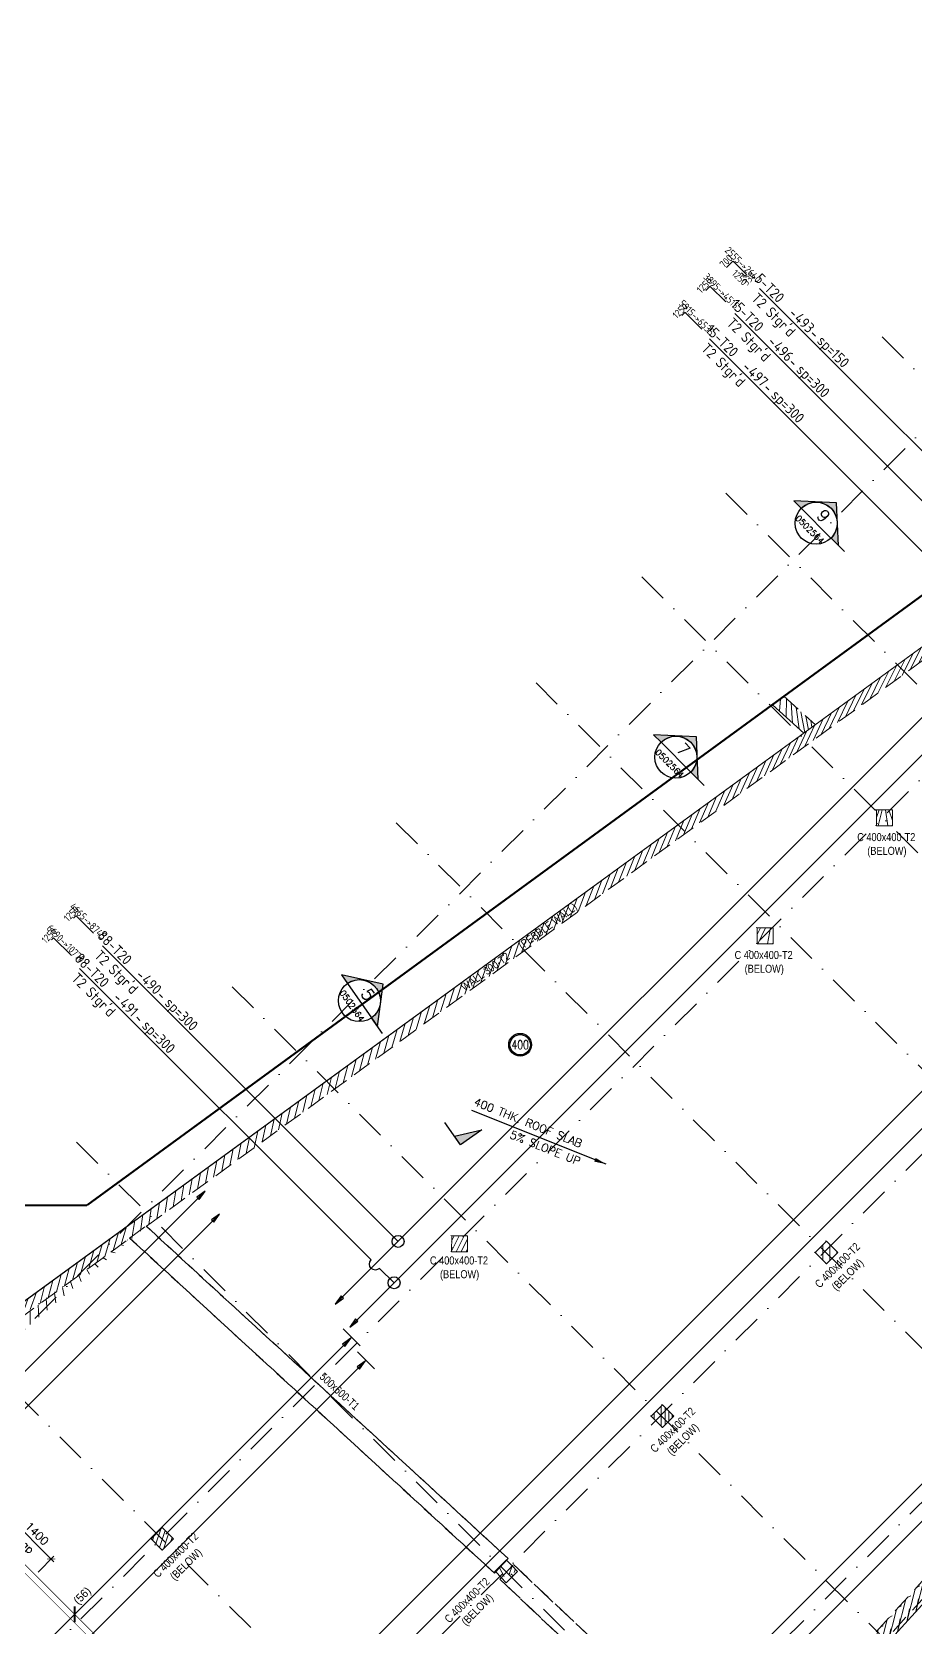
# Model space of a CAD drawing. Extents: x 660761725 to 1323371458, y 2734871439 to 5470067957.
# Drawn here: x 661761505 to 661783579, y 2735053283 to 2735093159 of the extents above; entities that cross this region are included whole.
import ezdxf
from ezdxf.enums import TextEntityAlignment as Align

# ---------------------------------------------------------------- set-up
doc = ezdxf.new("R2010")
doc.units = 0
for name, pattern in [('AXES', [1.95, 1.2, -0.25, 0.25, -0.25]), ('CENTER2', [28.575000000000003, 19.05, -3.175, 3.175, -3.175]), ('Hidden', [714.375, 476.25, -238.125]), ('sbp_axis_short', [10, 5, -2.5, 0, -2.5])]:
    doc.linetypes.add(name, pattern=pattern)
doc.layers.add('A-DETL', color=5, linetype='Continuous', lineweight=9, true_color=0x0000ff)
for name, color, linetype, lineweight in [('A-FLOR-PATT', 7, 'Continuous', 15), ('A-ROOF', 7, 'Continuous', 15), ('A-WALL', 7, 'Continuous', 15), ('A-WALL-IDEN', 7, 'Continuous', 9), ('S-ARROW', 8, 'Continuous', 13), ('S-BEAM', 7, 'Continuous', 15), ('S-BEAM-IDEN', 2, 'Continuous', 9), ('S-COLS-IDEN', 7, 'Continuous', 9), ('S-GRID', 7, 'Continuous', 9), ('S-MATCH LNE', 5, 'CENTER2', 40)]:
    doc.layers.add(name, color=color, linetype=linetype, lineweight=lineweight)
for name, color, linetype in [('S-AXIS', 20, 'AXES'), ('S-IDEN', 221, 'Continuous'), ('S-LEVEL', 3, 'Continuous'), ('S-RBAR-T16', 201, 'Continuous'), ('S-RBAR-T20', 10, 'Continuous'), ('S-RDIMO', 8, 'Continuous'), ('S-RSYMB', 7, 'Continuous'), ('S-SCEL-INDT', 222, 'Continuous'), ('S-SIMPLETEXT', 7, 'Continuous'), ('S-TXT', 3, 'Continuous')]:
    doc.layers.add(name, color=color, linetype=linetype)
doc.styles.add('08437-0000-2-020-000R-0511-00$0$ROMANS', font='ROMANS.shx', dxfattribs={"width": 0.75})
doc.styles.add('Arial Narrow_1', font='ARIALN.TTF', dxfattribs={"height": 199.9999999999998})
doc.styles.add('ARMACAD', font='isocp.shx')
doc.styles.add('ROMANS', font='romans.shx')
doc.styles.add('ROMANT', font='romant')
doc.dimstyles.new('S-DIMI-100', dxfattribs={"dimscale": 100, "dimtxt": 2, "dimasz": 1.5, "dimexe": 1, "dimexo": 1, "dimgap": 1, "dimtad": 1, "dimdec": 0, "dimzin": 12, "dimdsep": 46, "dimtxsty": 'ROMANS', "dimblk": 'ARCHTICK', "dimcen": 0.09, "dimdle": 1, "dimclrd": 8, "dimclre": 8, "dimclrt": 4, "dimadec": 0, "dimazin": 3, "dimtfac": 1, "dimtdec": 0, "dimtix": 1, "dimtmove": 1, "dimatfit": 3, "dimtolj": 1, "dimtzin": 0, "dimarcsym": 0})
doc.dimstyles.new('S-DIMI-20', dxfattribs={"dimscale": 20, "dimtxt": 2, "dimasz": 1.5, "dimexe": 1, "dimexo": 1, "dimgap": 1, "dimtad": 1, "dimdec": 0, "dimzin": 12, "dimdsep": 46, "dimtxsty": 'ROMANS', "dimblk": 'ARCHTICK', "dimcen": 0.09, "dimdle": 1, "dimclrd": 8, "dimclre": 8, "dimclrt": 4, "dimadec": 0, "dimazin": 3, "dimtfac": 1, "dimtdec": 0, "dimtix": 1, "dimtmove": 1, "dimatfit": 3, "dimtolj": 1, "dimtzin": 0, "dimarcsym": 0})
pattern_1 = [(74.99999999999999, (0, 0), (-153.3407249233896, 41.08752341002518), [])]

# ---------------------------------------------------------------- blocks, each defined once
blk = doc.blocks.new('I am… All Range.')
at = {"layer": 'S-GRID', "color": 8, "linetype": 'sbp_axis_short', "lineweight": 13, "ltscale": 150}
for p, q in [((662613679.1571203, 2734523360.248725), (662679782.7279356, 2734589463.81954)), ((662618010.1861551, 2734519029.21969), (662684113.7569702, 2734585132.790505)), ((662668795.4927062, 2734581840.855805), (662691337.8698875, 2734559298.478624)), ((662622712.44625, 2734514326.959595), (662688816.0170653, 2734580430.53041)), ((662664888.7277402, 2734577934.090839), (662687431.1831487, 2734555391.635431)), ((662627061.1529542, 2734509978.252891), (662693164.7237693, 2734576081.823706)), ((662662792.38458, 2734575837.747679), (662685335.3221155, 2734553295.930852)), ((662660147.2208296, 2734573192.583929), (662682689.8586049, 2734550649.946153)), ((662656650.5753036, 2734569695.938403), (662679193.2130787, 2734547153.300627)), ((662652549.4973798, 2734565594.860479), (662675093.4908426, 2734543051.956323)), ((662638694.7375193, 2734563892.988339), (662667314.0845935, 2734535273.641264)), ((662648660.6112016, 2734561705.974301), (662671204.6017749, 2734539163.067255))]:
    blk.add_line(p, q, dxfattribs=at)
blk = doc.blocks.new('*U1143')
at = {"layer": 'S-SCEL-INDT'}
h = blk.add_hatch(color=256, dxfattribs=at)
edge = h.paths.add_edge_path()
edge.add_line((7.000001906104444, 2.263283386128023e-05), (10.50000190576247, 3.394924715394154e-05))
edge.add_line((10.50000190576247, 3.394924715394154e-05), (-2.921335544670001e-05, 9.624999999075953))
edge.add_line((-2.921335544670001e-05, 9.624999999075953), (-10.49999809220753, -3.394923260202631e-05))
edge.add_line((-10.49999809220753, -3.394923260202631e-05), (-6.999998092549504, -2.263281203340739e-05))
edge.add_arc((1.90677747013979e-06, 1.091277068709939e-11), 6.999999999363562, 0.00018525217620890544, 180.0001852521762, ccw=False)
at = {"layer": 'S-SCEL-INDT', "color": 2, "linetype": 'Continuous'}
blk.add_line((-6.999999999228748, 4.272327350918204e-05), (6.999999999228748, -4.272327350918204e-05), dxfattribs=at)
at = {"layer": 'S-SCEL-INDT'}
blk.add_line((13.40845287412958, 4.901550710201263e-05), (7.000001906104444, 2.263283386128023e-05), dxfattribs=at)
blk.add_lwpolyline([(7.000001906104444, 2.263283386128023e-05), (10.50000190576247, 3.394924715394154e-05), (-2.921335544670001e-05, 9.624999999075953), (-10.49999809220753, -3.394923260202631e-05), (-6.999998092549504, -2.263281203340739e-05, -0.9999999999999999)], format="xyb", close=True, dxfattribs=at)
for centre, radius in [((0, 0), 6.999999999370188), ((0, -1.906788384076208e-06), 6.99999999936)]:
    blk.add_circle(centre, radius, dxfattribs=at)
at = {"layer": 'S-SCEL-INDT', "linetype": 'Continuous', "style": 'ROMANT', "flags": 8}
for rotation, p in [(359.9998251523294, (-9.533905540592968e-07, 3.499999999687137)), (0.0001748476705820678, (9.533905540592968e-07, 3.499943417606119))]:
    blk.add_attdef('01', text='', height=4, rotation=rotation, dxfattribs=at).set_placement(p, align=Align.MIDDLE_CENTER)
at = {"layer": 'S-SCEL-INDT', "color": 3, "linetype": 'Continuous', "style": 'ROMANS', "flags": 8}
for rotation, p in [(359.9998251523294, (0, -2.974065839854546)), (0.0001748476705820678, (0, -2.97412474701559))]:
    blk.add_attdef('-', text='', height=2, rotation=rotation, dxfattribs=at).set_placement(p, align=Align.MIDDLE_CENTER)
blk = doc.blocks.new('*U1141')
at = {"layer": 'S-SCEL-INDT'}
blk.add_line((-1.598034076772778e-05, -9.017526509425661), (-4.236298395894313e-05, 0), dxfattribs=at)
blk.add_lwpolyline([(-1.598034251388655e-05, -9.017526509426535), (-2.729673832266011e-05, -5.517526509764139), (8.74998401881464, -9.017498218424205), (-1.598034251388655e-05, -9.017526509426535)], dxfattribs=at)
blk.add_solid([(8.749984018815223, -9.017498218424496), (-1.598034076772778e-05, -9.017526509423043), (4.374978361036412, -7.267512364094754), (-2.729674239717861e-05, -5.517526509763265)], dxfattribs=at)
blk = doc.blocks.new('I am… Limitless.')
at = {"layer": 'S-SCEL-INDT', "xscale": 75.00000000000088, "yscale": 75.00000000000088, "zscale": 75.00000000000088, "rotation": 34.99983223508811}
blk.add_blockref('*U1141', (662370656.8808849, 2734562197.105695), dxfattribs=at)
at = {"layer": 'S-TXT', "color": 134}
ref = blk.add_blockref('*U1143', (662379935.8578038, 2734577182.791671), dxfattribs=dict(at, xscale=75.00000000000004, yscale=75.00000000000004, zscale=75.00000000000004, rotation=314.9998012006552))
ref.add_attrib('-', '0502564', dxfattribs={"layer": 'S-SCEL-INDT', "color": 3, "linetype": 'Continuous', "height": 150, "rotation": 314.9999734367988, "style": 'ROMANS'}).set_placement((662379778.1304733, 2734577025.065435), align=Align.MIDDLE_CENTER)
ref.add_attrib('01', '9', dxfattribs={"layer": 'S-SCEL-INDT', "linetype": 'Continuous', "height": 300.0000000000001, "rotation": 314.9999734367988, "style": 'ROMANT'}).set_placement((662380121.4710279, 2734577368.403505), align=Align.MIDDLE_CENTER)
ref = blk.add_blockref('*U1143', (662376430.3673108, 2734571333.420897), dxfattribs=dict(at, xscale=75.00000000000004, yscale=75.00000000000004, zscale=75.00000000000004, rotation=314.9491280640432))
ref.add_attrib('-', '0502564', dxfattribs={"layer": 'S-SCEL-INDT', "color": 3, "linetype": 'Continuous', "height": 150, "rotation": 314.949299896813, "style": 'ROMANS'}).set_placement((662376272.5005469, 2734571175.834219), align=Align.MIDDLE_CENTER)
ref.add_attrib('01', '7', dxfattribs={"layer": 'S-SCEL-INDT', "linetype": 'Continuous', "height": 300.0000000000001, "rotation": 314.949299896813, "style": 'ROMANT'}).set_placement((662376616.14462, 2734571518.8685), align=Align.MIDDLE_CENTER)
ref = blk.add_blockref('*U1143', (662368520.6147155, 2734565246.78983), dxfattribs=dict(at, xscale=75.00000000000003, yscale=75.00000000000003, zscale=75.00000000000003, rotation=304.9491279412351))
ref.add_attrib('-', '0502564', dxfattribs={"layer": 'S-SCEL-INDT', "color": 3, "linetype": 'Continuous', "height": 150, "rotation": 304.9492993235597, "style": 'ROMANS'}).set_placement((662368337.7816628, 2734565119.010525), align=Align.MIDDLE_CENTER)
ref.add_attrib('01', '5', dxfattribs={"layer": 'S-SCEL-INDT', "linetype": 'Continuous', "height": 300.0000000000001, "rotation": 304.9492993235597, "style": 'ROMANT'}).set_placement((662368735.7722884, 2734565397.160176), align=Align.MIDDLE_CENTER)
blk = doc.blocks.new('*U89')
at = {"layer": 'S-IDEN', "color": 8}
for radius in [3.8, 3.4]:
    blk.add_circle((0, 0), radius, dxfattribs=at)
at = {"layer": 'S-IDEN', "color": 4, "style": '08437-0000-2-020-000R-0511-00$0$ROMANS', "width": 0.75, "flags": 8}
blk.add_attdef('100', text='', height=3, dxfattribs=at).set_placement((0, 0), align=Align.MIDDLE_CENTER)
blk = doc.blocks.new('_ARCHTICK')
at = {"color": 0, "linetype": 'ByBlock', "const_width": 0.15}
blk.add_lwpolyline([(-0.5, -0.5), (0.5, 0.5)], dxfattribs=at)
blk = doc.blocks.new('*D653')
at = {"layer": 'S-RBAR-T16', "color": 8, "lineweight": -2, "transparency": 16777216}
for p, q in [((661760668.8049767, 2735055646.845818), (661761066.6035876, 2735056044.64416)), ((661762056.5527724, 2735054913.272904), (661760925.1822313, 2735056044.644208)), ((661761658.7545432, 2735054656.896252), (661762056.5528201, 2735055054.69426))]:
    blk.add_line(p, q, dxfattribs=at)
at = {"layer": 'S-RBAR-T16', "color": 8, "lineweight": -2, "transparency": 16777216, "xscale": 150, "yscale": 150, "zscale": 150}
for p, rotation in [((661760995.8928857, 2735055973.933506), 134.9999806816024), ((661761985.8421181, 2735054983.983606), 314.9999806816024)]:
    blk.add_blockref('_ARCHTICK', p, dxfattribs=dict(at, rotation=rotation))
at = {"layer": 'S-RBAR-T16', "color": 4, "transparency": 16777216, "char_height": 200, "attachment_point": 5, "rotation": 314.99998068160244, "style": 'ROMANS'}
for s, insert in [('\\A1;1400', (661761632.2889059, 2735055620.379865)), ('\\A1;Lap', (661761325.875864, 2735055313.96703))]:
    blk.add_mtext(s, dxfattribs=dict(at, insert=insert))
blk = doc.blocks.new('CADF_02')
at = {"color": 0}
blk.add_lwpolyline([(0, 0), (2.5, -0.4166666679084301), (2.5, 0.4166666679084301)], close=True, dxfattribs=at)
blk = doc.blocks.new('cadf_03')
at = {"color": 8}
blk.add_lwpolyline([(-3.725290298461914e-09, 2.99999999627471), (3.725290298461914e-09, -3.000000007450581)], dxfattribs=at)
blk.add_blockref('CADF_02', (0.2513523101806641, 0), dxfattribs=at)
blk = doc.blocks.new('cadf_04')
at = {"color": 8, "const_width": 0.5000000000000002}
blk.add_lwpolyline([(1.414213560521603, 1.414213564246893), (-1.414213556796312, -1.414213556796312)], dxfattribs=at)
blk = doc.blocks.new('cadf_10')
at = {"color": 1}
for p, q in [((-4.158496580606208, 1.201089783226742), (-5.644468778018359, 1.201089783226742)), ((4.158496580606207, 1.201089783226742), (5.644468778018359, 1.201089783226742))]:
    blk.add_line(p, q, dxfattribs=at)
at = {"style": 'ARMACAD'}
for tag, p in [('$COM1', (-10.93526643674234, 2.542619974829577)), ('$COM2', (-9.757982686735758, -5.302973364669228))]:
    blk.add_attdef(tag, text='', height=3.5, dxfattribs=at).set_placement(p, align=Align.BOTTOM_RIGHT)
at = {"color": 1, "style": 'ARMACAD'}
blk.add_attdef('$NUM', text='', height=3.5, dxfattribs=at).set_placement((0, 0), align=Align.CENTER)
blk = doc.blocks.new('*U666', base_point=(661773682.1173801, 2735093674.740446))
at = {"layer": 'S-RSYMB'}
blk.add_lwpolyline([(661773682.1173803, 2735093832.883), (661773739.8552529, 2735093890.620872, -0.4142135623730951), (661773748.5547934, 2735093890.620872), (661774182.1173801, 2735093457.058286)], format="xyb", dxfattribs=at)
at = {"layer": 'S-RSYMB', "style": 'ARMACAD'}
for tag, rotation, p in [('D0', 44.99999999580575, (661773629.6690367, 2735093943.069216)), ('D1', 314.9999999927388, (661774046.6533666, 2735093755.156859))]:
    blk.add_attdef(tag, text='', height=180, rotation=rotation, dxfattribs=at).set_placement(p, align=Align.MIDDLE_CENTER)
blk = doc.blocks.new('*U667', base_point=(661755171.3845742, 2735075164.008726))
at = {"layer": 'S-RSYMB'}
blk.add_lwpolyline([(661755171.3845742, 2735075337.646874), (661755219.3825432, 2735075385.644844, -0.4142135623730951), (661755226.6145428, 2735075385.644844), (661755671.3845742, 2735074940.874812)], format="xyb", dxfattribs=at)
at = {"layer": 'S-RSYMB', "style": 'ARMACAD'}
for tag, rotation, p in [('D0', 44.99999999580575, (661755114.0662789, 2735075442.963139)), ('D1', 314.9999999950211, (661755530.3168383, 2735075244.577108))]:
    blk.add_attdef(tag, text='', height=180, rotation=rotation, dxfattribs=at).set_placement(p, align=Align.MIDDLE_CENTER)
blk = doc.blocks.new('*U673', base_point=(661776350.2727315, 2735083681.764642))
at = {"layer": 'S-RSYMB'}
blk.add_lwpolyline([(661776350.2727315, 2735083813.793309), (661776424.428837, 2735083887.947365, -0.4142135623730951), (661776435.6044344, 2735083887.947211), (661776850.2727315, 2735083473.267454)], format="xyb", dxfattribs=at)
at = {"layer": 'S-RSYMB', "style": 'ARMACAD'}
for tag, rotation, p in [('D0', 44.99920838669179, (661776306.0346278, 2735083932.188741)), ('D1', 314.9992083383844, (661776724.2569864, 2735083761.923489))]:
    blk.add_attdef(tag, text='', height=180, rotation=rotation, dxfattribs=at).set_placement(p, align=Align.MIDDLE_CENTER)
blk = doc.blocks.new('*U674', base_point=(661778172.4031293, 2735085503.894933))
at = {"layer": 'S-RSYMB'}
blk.add_lwpolyline([(661778172.4031293, 2735085594.32622), (661778272.7055787, 2735085694.625897, -0.4142135623730951), (661778287.8215262, 2735085694.625688), (661778672.4031293, 2735085310.033457)], format="xyb", dxfattribs=at)
at = {"layer": 'S-RSYMB', "style": 'ARMACAD'}
for tag, rotation, p in [('D0', 44.99920831956976, (661778141.2381978, 2735085725.794462)), ('D1', 314.9992083316626, (661778561.4307312, 2735085583.645729))]:
    blk.add_attdef(tag, text='', height=180, rotation=rotation, dxfattribs=at).set_placement(p, align=Align.MIDDLE_CENTER)
blk = doc.blocks.new('*U672', base_point=(661778136.9835322, 2735085468.475338))
at = {"layer": 'S-RSYMB'}
blk.add_lwpolyline([(661777907.0689589, 2735085497.713958), (661778058.4991283, 2735085649.144127, -0.4142135623730951), (661778081.3205262, 2735085649.144127), (661778402.3424926, 2735085328.12216, -0.4142135623730951), (661778402.3424926, 2735085305.300763), (661778384.8482797, 2735085287.80655, -0.4142135623730951), (661778362.0268818, 2735085287.80655), (661778282.9083178, 2735085366.925114)], format="xyb", dxfattribs=at)
at = {"layer": 'S-RSYMB', "style": 'ARMACAD'}
for tag, rotation, p in [('D0', 44.99999991609688, (661777901.466764, 2735085654.746322)), ('D3', 314.9999999919706, (661778241.1503199, 2735085246.048552)), ('D1', 314.9999999920844, (661778323.1487892, 2735085569.950424)), ('D2', 45.0000000726267, (661778474.9126661, 2735085215.236376))]:
    blk.add_attdef(tag, text='', height=180, rotation=rotation, dxfattribs=at).set_placement(p, align=Align.MIDDLE_CENTER)
blk = doc.blocks.new('I am… Atomic.')
at = {"layer": 'A-FLOR-PATT', "transparency": 33554600}
h = blk.add_hatch(dxfattribs=at)
h.set_pattern_fill('ANSI31', color=8, scale=50, angle=30, style=0)
h.set_pattern_definition(pattern_1)
edge = h.paths.add_edge_path()
edge.add_line((662389967.6433319, 2734579123.010657), (662390007.8012236, 2734579503.468677))
edge.add_line((662342114.705975, 2734544592.546931), (662390007.8012234, 2734579503.468677))
edge.add_line((662363195.8073889, 2734559608.047176), (662389967.7690635, 2734579123.040917))
edge.add_line((662362417.6524743, 2734559040.823584), (662363719.8899552, 2734559990.06879))
edge.add_line((662346720.4841449, 2734547598.623516), (662362783.6519626, 2734559307.613063))
edge.add_line((662345821.5310795, 2734546943.346041), (662347578.010761, 2734548223.703842))
edge.add_line((662342292.6126368, 2734544370.997322), (662346307.4227723, 2734547297.529027))
edge.add_line((662325865.2845687, 2734528370.671522), (662342114.6925843, 2734544592.5523))
edge.add_line((662340490.7204528, 2734542572.157625), (662342149.9785906, 2734544228.604904))
edge.add_line((662339422.0417168, 2734541505.28928), (662341320.3495216, 2734543400.381265))
edge.add_line((662336597.6306283, 2734538685.662872), (662340136.8031961, 2734542218.839921))
edge.add_line((662332705.8949801, 2734534800.520002), (662336243.7133716, 2734538332.345168))
edge.add_line((662332253.0745114, 2734534348.466631), (662332782.9359009, 2734534877.430412))
edge.add_line((662326312.3910785, 2734528417.846987), (662332351.9776915, 2734534447.202265))
edge.add_line((662325865.2845687, 2734528370.671522), (662326312.3910785, 2734528417.846987))
h = blk.add_hatch(dxfattribs=at)
h.set_pattern_fill('ANSI31', color=8, scale=50, angle=30, style=0)
h.set_pattern_definition(pattern_1)
edge = h.paths.add_edge_path()
edge.add_line((662389967.6433319, 2734579123.010657), (662390007.8012236, 2734579503.468677))
edge.add_line((662390178.8400514, 2734578972.951882), (662393574.2351673, 2734576558.543434))
edge.add_line((662390389.9110394, 2734578822.862847), (662389967.7690635, 2734579123.040917))
edge.add_line((662401600.1085552, 2734571260.373601), (662390007.8012234, 2734579503.468677))
edge.add_line((662401045.2346829, 2734570742.112331), (662400996.5411683, 2734571280.666277))
edge.add_line((662400996.5411683, 2734571280.666277), (662391834.41239, 2734577795.702194))
edge.add_line((662401631.7932035, 2734570909.939), (662401600.1085552, 2734571260.373601))
edge.add_line((662398386.0115408, 2734568087.393885), (662401045.2346829, 2734570742.112331))
edge.add_line((662378065.801715, 2734545768.423274), (662383150.2610395, 2734551353.010825))
edge.add_line((662383150.2610395, 2734551353.010825), (662388234.7203641, 2734556937.598375))
edge.add_line((662388234.7203641, 2734556937.598375), (662393319.1796887, 2734562522.185926))
edge.add_line((662393319.1796887, 2734562522.185926), (662398403.6390133, 2734568106.773477))
edge.add_line((662377177.0145457, 2734544792.211362), (662378389.7704264, 2734546124.258873))
edge.add_line((662345219.5168241, 2734509691.243385), (662350637.7770958, 2734515642.46591))
edge.add_line((662350637.7770958, 2734515642.46591), (662356056.0373675, 2734521593.688435))
edge.add_line((662356056.0373675, 2734521593.688435), (662361474.2976393, 2734527544.91096))
edge.add_line((662361474.2976393, 2734527544.91096), (662366892.5579109, 2734533496.133485))
edge.add_line((662366892.5579109, 2734533496.133485), (662372310.8181826, 2734539447.35601))
edge.add_line((662372310.8181826, 2734539447.35601), (662377729.0784543, 2734545398.578536))
edge.add_line((662345267.5598451, 2734509156.384884), (662400082.3408674, 2734569362.972085))
edge.add_line((662401418.6805061, 2734570690.601139), (662400941.3227103, 2734570214.051982))
edge.add_line((662400082.3408674, 2734569362.972085), (662401631.7932035, 2734570909.939))
h = blk.add_hatch(dxfattribs=at)
h.set_pattern_fill('ANSI31', color=8, scale=50, angle=30, style=0)
h.set_pattern_definition(pattern_1)
h.paths.add_polyline_path([(662379129.8428366, 2734572854.771638), (662378841.1105785, 2734572643.884321), (662379625.867961, 2734571935.721013), (662379914.8579589, 2734572146.375746)])
h.paths.add_polyline_path([(662407967.0689715, 2734567385.984937), (662407536.2223183, 2734567816.83159), (662398987.1276885, 2734559064.274018), (662393889.4056096, 2734562560.874372), (662393685.5193458, 2734562336.933021), (662399210.0475222, 2734558547.58027)])
h = blk.add_hatch(dxfattribs=at)
h.set_pattern_fill('ANSI31', color=8, scale=50, angle=30, style=0)
h.set_pattern_definition(pattern_1)
h.paths.add_polyline_path([(662381442.8641039, 2734569616.575857), (662381842.4606918, 2734569616.567864), (662381842.791717, 2734570016.503155), (662381443.1951292, 2734570016.511147)])
h = blk.add_hatch(dxfattribs=at)
h.set_pattern_fill('ANSI31', color=8, scale=50, angle=30, style=0)
h.set_pattern_definition(pattern_1)
edge = h.paths.add_edge_path()
edge.add_line((662345468.2720397, 2734510142.524049), (662345661.1307589, 2734509588.669044))
edge.add_line((662345219.5168241, 2734509691.243385), (662350637.7770958, 2734515642.46591))
edge.add_line((662350637.7770958, 2734515642.46591), (662356056.0373675, 2734521593.688435))
edge.add_line((662356056.0373675, 2734521593.688435), (662361474.2976393, 2734527544.91096))
edge.add_line((662361474.2976393, 2734527544.91096), (662366892.5579109, 2734533496.133485))
edge.add_line((662366892.5579109, 2734533496.133485), (662372310.8181826, 2734539447.35601))
edge.add_line((662372310.8181826, 2734539447.35601), (662377729.0784543, 2734545398.578536))
edge.add_line((662345267.5598451, 2734509156.384884), (662400082.3408674, 2734569362.972085))
h = blk.add_hatch(dxfattribs=at)
h.set_pattern_fill('ANSI31', color=8, scale=50, angle=30, style=0)
h.set_pattern_definition(pattern_1)
h.paths.add_polyline_path([(662378460.1288279, 2734567065.823874), (662378459.7978027, 2734566665.888583), (662378859.3943906, 2734566665.880591), (662378859.7254158, 2734567065.815882)])
h = blk.add_hatch(dxfattribs=at)
h.set_pattern_fill('ANSI31', color=8, scale=50, angle=30, style=0)
h.set_pattern_definition(pattern_1)
h.paths.add_polyline_path([(662370826.2142216, 2734559369.155134), (662370825.8831962, 2734558969.219843), (662371225.4797841, 2734558969.211851), (662371225.8108094, 2734559369.147142)])
h = blk.add_hatch(dxfattribs=at)
h.set_pattern_fill('ANSI31', color=8, scale=50, angle=30, style=0)
h.set_pattern_definition(pattern_1)
h.paths.add_polyline_path([(662380192.7051047, 2734559237.537661), (662379909.9135776, 2734558954.746356), (662380192.2369643, 2734558671.943748), (662380475.0284916, 2734558954.735054)])
h = blk.add_hatch(dxfattribs=at)
h.set_pattern_fill('ANSI31', color=8, scale=50, angle=30, style=0)
h.set_pattern_definition(pattern_1)
h.paths.add_polyline_path([(662376092.5556102, 2734554579.207211), (662376375.3471375, 2734554861.998516), (662376093.0237507, 2734555144.801123), (662375810.2322234, 2734554862.009818)])
h = blk.add_hatch(dxfattribs=at)
h.set_pattern_fill('ANSI31', color=8, scale=50, angle=30, style=0)
h.set_pattern_definition(pattern_1)
h.paths.add_polyline_path([(662363593.6963315, 2734551507.392899), (662363876.4878588, 2734551790.184204), (662363594.164472, 2734552072.986812), (662363311.3729447, 2734551790.195507)])
h = blk.add_hatch(dxfattribs=at)
h.set_pattern_fill('ANSI31', color=8, scale=50, angle=30, style=0)
h.set_pattern_definition(pattern_1)
edge = h.paths.add_edge_path()
edge.add_line((662371926.8533133, 2734550966.182778), (662372065.7639297, 2734550827.036373))
edge.add_line((662372474.407901, 2734550978.925), (662372338.192333, 2734551115.137327))
edge.add_line((662372191.5936273, 2734550696.142808), (662372474.407901, 2734550978.925))
edge.add_line((662372063.3210325, 2734550824.412352), (662372191.5936273, 2734550696.142808))
edge.add_line((662372340.6352302, 2734551117.761348), (662372200.1315907, 2734551258.503481))
edge.add_line((662372191.2792495, 2734551262.050243), (662371908.4532987, 2734550979.27273))
edge.add_line((662371908.4532987, 2734550979.27273), (662371924.2957666, 2734550963.430622))
edge.add_line((662372195.093523, 2734551258.236056), (662372191.2792495, 2734551262.050243))
edge.add_line((662372196.6414944, 2734551259.901816), (662372200.1315907, 2734551258.503481))
at = {"layer": 'S-BEAM', "lineweight": 5}
blk.add_hatch(color=8, dxfattribs=at).paths.add_polyline_path([(662371899.9704006, 2734550943.067712), (662371903.0676237, 2734550940.222703), (662372018.2211616, 2734551065.585221), (662372015.1426367, 2734551068.450587)])
at = {"layer": 'A-DETL', "color": 8, "linetype": 'Hidden', "lineweight": 9}
for p, q in [((662363195.8073889, 2734559608.047176), (662389967.7690635, 2734579123.040917)), ((662381422.2493757, 2734570024.903233), (662381443.1951292, 2734570016.511147)), ((662381443.1951292, 2734570016.511147), (662381442.8641039, 2734569616.575857)), ((662381842.791717, 2734570016.503155), (662381443.1951292, 2734570016.511147)), ((662381822.6531885, 2734570024.57182), (662381842.6680161, 2734570016.552717)), ((662381842.4606918, 2734569616.567864), (662381842.791717, 2734570016.503155)), ((662381422.2413744, 2734569624.83852), (662381442.8641039, 2734569616.575857)), ((662381442.8641039, 2734569616.575857), (662381842.4606918, 2734569616.567864)), ((662381842.3369907, 2734569616.617426), (662381822.6451871, 2734569624.507107)), ((662399013.4511831, 2734568320.204953), (662345232.817815, 2734509249.488402)), ((662378439.1819066, 2734567074.216427), (662378460.1288279, 2734567065.823874)), ((662378460.1288279, 2734567065.823874), (662378459.7978027, 2734566665.888583)), ((662378859.7254158, 2734567065.815882), (662378460.1288279, 2734567065.823874)), ((662378839.5857193, 2734567073.885015), (662378859.6017148, 2734567065.865444)), ((662378859.3943906, 2734566665.880591), (662378859.7254158, 2734567065.815882)), ((662378439.1739053, 2734566674.151714), (662378459.7978027, 2734566665.888583)), ((662378459.7978027, 2734566665.888583), (662378859.3943906, 2734566665.880591)), ((662378859.2706895, 2734566665.930153), (662378839.577718, 2734566673.820302)), ((662362774.8606566, 2734559311.135371), (662363186.6305295, 2734559611.723959)), ((662363186.6305295, 2734559611.723959), (662363195.8073889, 2734559608.047176)), ((662372234.2539611, 2734551300.868278), (662363186.6305295, 2734559611.723959)), ((662363195.8073889, 2734559608.047176), (662372236.6545292, 2734551303.448162)), ((662370805.2642705, 2734559377.548901), (662370826.2142216, 2734559369.155134)), ((662371205.6680832, 2734559377.217488), (662371225.6871084, 2734559369.196704)), ((662346720.4841449, 2734547598.623516), (662362783.6519626, 2734559307.613063)), ((662362783.6519626, 2734559307.613063), (662362774.8606566, 2734559311.135371)), ((662362774.8606566, 2734559311.135371), (662371896.0618048, 2734550932.693568)), ((662371898.3623265, 2734550935.165932), (662362783.6519626, 2734559307.613063)), ((662370805.2562692, 2734558977.484188), (662370825.8831962, 2734558969.219843)), ((662370826.2142216, 2734559369.155134), (662370825.8831962, 2734558969.219843)), ((662371225.8108094, 2734559369.147142), (662370826.2142216, 2734559369.155134)), ((662371225.3560832, 2734558969.261413), (662371205.660082, 2734558977.152775)), ((662371225.4797841, 2734558969.211851), (662371225.8108094, 2734559369.147142)), ((662380192.7051047, 2734559237.537661), (662379909.9135776, 2734558954.746356)), ((662380172.0984439, 2734559245.793886), (662380192.7051047, 2734559237.537661)), ((662380475.0284916, 2734558954.735054), (662380192.7051047, 2734559237.537661)), ((662370825.8831962, 2734558969.219843), (662371225.4797841, 2734558969.211851)), ((662379888.9645349, 2734558963.139759), (662379909.9135776, 2734558954.746356)), ((662379909.9135776, 2734558954.746356), (662380192.2369643, 2734558671.943748)), ((662380172.0871284, 2734558680.016943), (662380192.1202525, 2734558671.99051)), ((662380192.2369643, 2734558671.943748), (662380475.0284916, 2734558954.735054)), ((662380474.9117798, 2734558954.781815), (662380455.2210374, 2734558962.67107)), ((662376093.0237507, 2734555144.801123), (662375810.2322234, 2734554862.009818)), ((662376072.4154742, 2734555153.057996), (662376093.0237507, 2734555144.801123)), ((662376375.3471375, 2734554861.998516), (662376093.0237507, 2734555144.801123)), ((662375789.2815652, 2734554870.403869), (662375810.2322234, 2734554862.009818)), ((662375810.2322234, 2734554862.009818), (662376092.5556102, 2734554579.207211)), ((662376092.5556102, 2734554579.207211), (662376375.3471375, 2734554861.998516)), ((662376375.2304256, 2734554862.045278), (662376355.5380677, 2734554869.93518)), ((662376072.4041587, 2734554587.281053), (662376092.4388983, 2734554579.253973)), ((662363290.4200107, 2734551798.590469), (662363311.3729447, 2734551790.195507)), ((662363594.164472, 2734552072.986812), (662363311.3729447, 2734551790.195507)), ((662363573.5539196, 2734552081.244596), (662363594.164472, 2734552072.986812)), ((662363876.4878588, 2734551790.184204), (662363594.164472, 2734552072.986812)), ((662363876.3711469, 2734551790.230966), (662363856.6765131, 2734551798.12178)), ((662363311.3729447, 2734551790.195507), (662363593.6963315, 2734551507.392899)), ((662363573.5426041, 2734551515.467653), (662363593.5796198, 2734551507.439661)), ((662363593.6963315, 2734551507.392899), (662363876.4878588, 2734551790.184204)), ((662372191.2792495, 2734551262.050243), (662371908.4532987, 2734550979.27273)), ((662372236.6545292, 2734551303.448162), (662372018.2032822, 2734551065.630939)), ((662372028.8346336, 2734550787.97891), (662372372.3963819, 2734551151.358075)), ((662372200.1315907, 2734551258.503481), (662372142.4836847, 2734551200.85562)), ((662372179.5217801, 2734551266.760969), (662372191.2792495, 2734551262.050243)), ((662372195.093523, 2734551258.236056), (662372191.2792495, 2734551262.050243)), ((662372196.6414944, 2734551259.901816), (662372200.1315907, 2734551258.503481)), ((662372340.6352302, 2734551117.761348), (662372200.1315907, 2734551258.503481)), ((662372234.2539611, 2734551300.868278), (662372236.6545292, 2734551303.448162)), ((662372474.407901, 2734550978.925), (662372338.192333, 2734551115.137327)), ((662372372.3963819, 2734551151.358075), (662372369.9076654, 2734551148.681896)), ((662378030.5586636, 2734545796.742826), (662372369.9076654, 2734551148.681896)), ((662372372.3963819, 2734551151.358075), (662378065.801715, 2734545768.423274)), ((662371898.3623265, 2734550935.165932), (662371896.0618048, 2734550932.693568)), ((662371896.1512362, 2734550932.790927), (662371898.316561, 2734550935.14822)), ((662371896.3878713, 2734550984.106842), (662371908.4532987, 2734550979.27273)), ((662371903.0206445, 2734550940.237216), (662371898.3623265, 2734550935.165932)), ((662371908.4532987, 2734550979.27273), (662371924.2957666, 2734550963.430622)), ((662371926.8533133, 2734550966.182778), (662372065.7639297, 2734550827.036373)), ((662372026.4536644, 2734550785.418594), (662372028.8346336, 2734550787.97891)), ((662372028.8286595, 2734550787.930572), (662372026.4536644, 2734550785.418594)), ((662372026.4536644, 2734550785.418594), (662377695.3699126, 2734545425.665033)), ((662377729.0784543, 2734545398.578536), (662372028.8346336, 2734550787.97891)), ((662372063.3210325, 2734550824.412352), (662372191.5936273, 2734550696.142808)), ((662372179.5104647, 2734550700.984025), (662372191.5936273, 2734550696.142808)), ((662372191.5936273, 2734550696.142808), (662372474.407901, 2734550978.925)), ((662372474.407901, 2734550978.925), (662372462.6443737, 2734550983.638153))]:
    blk.add_line(p, q, dxfattribs=at)
blk.add_lwpolyline([(662379129.8428367, 2734572854.771638), (662379916.0189761, 2734572145.328047)], dxfattribs=at)
at = {"layer": 'A-DETL', "color": 8, "linetype": 'Hidden', "lineweight": 9, "flags": 128}
blk.add_lwpolyline([(662378065.801715, 2734545768.423274), (662383150.2610395, 2734551353.010825), (662388234.7203641, 2734556937.598375), (662393319.1796887, 2734562522.185926), (662398403.6390133, 2734568106.773477)], dxfattribs=at)
at = {"layer": 'A-ROOF', "color": 8, "lineweight": 13}
for p, q in [((662389680.6962347, 2734579264.969228), (662342118.9841868, 2734544586.677794)), ((662345267.5598451, 2734509156.384884), (662400082.3408674, 2734569362.972085))]:
    blk.add_line(p, q, dxfattribs=at)
blk.add_lwpolyline([(662378841.1105785, 2734572643.884321), (662379627.0622216, 2734571934.643315)], dxfattribs=at)
at = {"layer": 'A-WALL', "color": 8, "lineweight": 13}
blk.add_line((662342114.705975, 2734544592.546931), (662390007.8012234, 2734579503.468677), dxfattribs=at)
at = {"layer": 'S-BEAM', "color": 8, "lineweight": 13}
for p, q in [((662372015.1426367, 2734551068.450587), (662371899.9704006, 2734550943.067712)), ((662371903.0676237, 2734550940.222703), (662372018.2211616, 2734551065.585221)), ((662372018.2211616, 2734551065.585221), (662372015.1426367, 2734551068.450587)), ((662371903.0335582, 2734550940.186093), (662371899.9363295, 2734550943.031096)), ((662371903.0676237, 2734550940.222703), (662371899.9704006, 2734550943.067712))]:
    blk.add_line(p, q, dxfattribs=at)
at = {"layer": 'S-MATCH LNE', "ltscale": 50, "const_width": 50}
for points in [[(662361713.0110677, 2734560133.682059), (662392634.5624754, 2734582718.491432)], [(662334254.839787, 2734560133.682059), (662361713.0110677, 2734560133.682059)]]:
    blk.add_lwpolyline(points, dxfattribs=at)
at = {"layer": 'S-LEVEL', "xscale": 74.99999999999999, "yscale": 75.00000001090066, "zscale": 74.99999999999999}
blk.add_blockref('*U89', (662372537.9889698, 2734564144.474891), dxfattribs=at).add_auto_attribs({'100': '400'})
at = {"layer": 'A-WALL-IDEN', "color": 8, "char_height": 199.9999999999998, "attachment_point": 1, "rotation": 36.14403968270574, "style": 'Arial Narrow_1'}
for s, insert, width in [('(PEBBLE WALL)', (662372469.3055375, 2734566678.929477), 2172.573124999998), ('WALL 300-T2', (662371038.5689262, 2734565633.932956), 1771.729374999998)]:
    blk.add_mtext(s, dxfattribs=dict(at, insert=insert, width=width))
at = {"layer": 'S-BEAM-IDEN', "color": 8, "insert": (662367641.6067947, 2734555967.258139), "char_height": 199.9999999999998, "width": 1539.239999999998, "attachment_point": 1, "rotation": 317.4325986719592, "style": 'Arial Narrow_1'}
blk.add_mtext('500x600-T1', dxfattribs=at)
at = {"layer": 'S-COLS-IDEN', "color": 8, "char_height": 199.9999999999998, "attachment_point": 1, "style": 'Arial Narrow_1'}
for s, insert, width in [('C 400x400-T2', (662380962.8355833, 2734569435.807543), 1819.830624999998), ('(BELOW)', (662381214.18975, 2734569091.84921), 1218.564999999999), ('C 400x400-T2', (662377897.7280073, 2734566489.223883), 1819.830624999998), ('(BELOW)', (662378149.082174, 2734566145.265549), 1218.564999999999), ('C 400x400-T2', (662370283.371943, 2734558852.742014), 1819.830624999998), ('(BELOW)', (662370534.7261096, 2734558508.78368), 1218.564999999999)]:
    blk.add_mtext(s, dxfattribs=dict(at, insert=insert, width=width))
at = {"layer": 'S-COLS-IDEN', "color": 8, "char_height": 199.9999999999998, "attachment_point": 1, "rotation": 44.99999999999995, "style": 'Arial Narrow_1'}
for s, insert, width in [('C 400x400-T2', (662379881.7362993, 2734558188.091318), 1819.830624999998), ('(BELOW)', (662380302.685805, 2734558122.610284), 1218.564999999999), ('C 400x400-T2', (662375766.4355506, 2734554072.79057), 1819.830624999998), ('(BELOW)', (662376187.3850563, 2734554007.309536), 1218.564999999999), ('C 400x400-T2', (662363343.8523184, 2734550947.511576), 1819.830624999998), ('(BELOW)', (662363764.801824, 2734550882.030542), 1218.564999999999), ('C 400x400-T2', (662370625.8973659, 2734549815.668537), 1819.830624999998), ('(BELOW)', (662371046.8468715, 2734549750.187503), 1218.564999999999)]:
    blk.add_mtext(s, dxfattribs=dict(at, insert=insert, width=width))
at = {"layer": 'S-TXT', "char_height": 200, "attachment_point": 1, "rotation": 338.1823885034527, "style": 'ROMANS'}
for s, insert in [('400 THK. ROOF SLAB', (662371435.8686528, 2734562825.874756)), ('5% SLOPE UP', (662372335.6909126, 2734562006.023348))]:
    blk.add_mtext(s, dxfattribs=dict(at, insert=insert))
at = {"layer": 'S-ARROW'}
blk.add_leader([(662374685.454355, 2734561159.197945), (662371327.2658646, 2734562503.575015)], dimstyle='S-DIMI-20', override={"dimasz": 15, "dimgap": 1, "dimtad": 0}, dxfattribs=at)

msp = doc.modelspace()

# ---------------------------------------------------------------- linework, layer by layer
at = {"layer": 'S-RBAR-T20', "linetype": 'Hidden', "const_width": 16}
for points in [[(661759183.8807907, 2735056990.34866), (661764841.5028088, 2735051332.726558)], [(661760492.0771686, 2735055470.118064), (661766149.7005411, 2735049812.49469)]]:
    msp.add_lwpolyline(points, dxfattribs=at)
at = {"layer": 'S-RDIMO'}
for p, q in [((661769086.5838395, 2735061354.776738), (661787491.2995884, 2735079759.491408)), ((661787852.2868311, 2735079186.470031), (661769447.5716202, 2735060781.754823)), ((661788616.5770352, 2735071543.050987), (661761924.8927772, 2735044851.368295)), ((661788977.5868919, 2735070970.027205), (661762285.5222929, 2735044278.724865)), ((661770656.7244467, 2735062924.917254), (661763266.4960791, 2735070315.146053)), ((661793523.2516251, 2735066636.397686), (661763526.6472238, 2735036639.795043)), ((661793884.178321, 2735066063.315761), (661763887.9654955, 2735036066.443646)), ((661750910.4354722, 2735049256.047322), (661765835.7427685, 2735064181.353743)), ((661766196.7300105, 2735063608.332364), (661751271.4231526, 2735048683.025507)), ((661757873.3092711, 2735048903.065653), (661769493.6031263, 2735060523.422124)), ((661758234.305403, 2735048330.054722), (661769854.7911252, 2735059950.219321))]:
    msp.add_line(p, q, dxfattribs=at)
for points in [[(661787861.2002517, 2735078576.219637), (661787657.6844106, 2735078779.73549, -1), (661787445.5523825, 2735078991.86753), (661787190.6800596, 2735079246.739869, -1), (661786978.5480313, 2735079458.871909), (661779694.3856788, 2735086743.034689)], [(661787720.8966944, 2735077476.197666), (661787037.5216173, 2735078159.572783, -1), (661786825.3895892, 2735078371.704823), (661786570.5172907, 2735078626.577137, -1), (661786358.3852625, 2735078838.709177), (661779074.2229102, 2735086122.871955)], [(661787515.6593225, 2735076414.244989), (661786403.9266057, 2735077525.977771, -1), (661786191.7945776, 2735077738.109812), (661785936.9222606, 2735077992.982143, -1), (661785724.7902324, 2735078205.114184), (661778440.6278799, 2735085489.276962)], [(661770555.5181785, 2735061889.701315), (661770194.5793548, 2735062250.64016, -1), (661769982.4473267, 2735062462.772201), (661762698.2849736, 2735069746.93498)]]:
    msp.add_lwpolyline(points, format="xyb", dxfattribs=at)
for centre in [(661770656.72427, 2735062924.917429), (661770555.5176398, 2735061889.701854)]:
    msp.add_circle(centre, 150.000000263009, dxfattribs=at)

# ---------------------------------------------------------------- block references
at = {"layer": 'S-AXIS'}
for name, p in [('I am… All Range.', (-886040.414914608, 503695.4297404289)), ('I am… Atomic.', (-598829.7953836918, 503695.4297404289)), ('I am… Limitless.', (-598829.7953836918, 503695.4297404289))]:
    msp.add_blockref(name, p, dxfattribs=at)
at = {"layer": 'S-RDIMO'}
for name, p, xscale, yscale, zscale, rotation in [('CADF_02', (661765835.7427685, 2735064181.353743), 100, 100, 100, 224.9999983205174), ('CADF_02', (661766196.7300106, 2735063608.332365), 100, 100, 100, 224.9999999990847), ('CADF_02', (661769086.5838403, 2735061354.776739), 100, 100, 100, 44.99999832053791), ('cadf_03', (661769493.6031263, 2735060523.422124), 100, 100, 100, 225.0000926465465), ('CADF_02', (661769447.5716207, 2735060781.754823), 100, 100, 100, 44.99999999536115), ('cadf_03', (661769854.7911252, 2735059950.219321), 100, 100, 100, 224.9992083268151), ('cadf_04', (661762572.2238492, 2735053602.005552), 99.99999999999984, 99.99999999999984, 99.99999999999984, 224.9999999987028)]:
    msp.add_blockref(name, p, dxfattribs=dict(at, xscale=xscale, yscale=yscale, zscale=zscale, rotation=rotation))
at = {"layer": 'S-RSYMB'}
for name, p, values in [('*U672', (661779092.0185864, 2735087239.765083, -1e-08), {'D0': '700', 'D1': '2555->2640', 'D2': '330', 'D3': '1250'}), ('*U674', (661778345.7278731, 2735086601.80216, -1e-08), {'D0': '1250', 'D1': '3895->4515'}), ('*U673', (661777750.8885349, 2735085936.992091, -1e-08), {'D0': '1250', 'D1': '5915->6535'}), ('*U666', (661762546.3055574, 2735070847.836675, -1e-08), {'D0': '1250', 'D1': '4665->8745'}), ('*U667', (661761993.3239123, 2735070290.884552, -1e-08), {'D0': '1250', 'D1': '6690->10770'})]:
    msp.add_blockref(name, p, dxfattribs=at).add_auto_attribs(values)
at = {"layer": 'S-SIMPLETEXT'}
ref = msp.add_blockref('cadf_10', (661780724.3005102, 2735085792.669312), dxfattribs=dict(at, xscale=74.99999998083516, yscale=75, zscale=75, rotation=314.9999983257133))
ref.add_attrib('$NUM', '493', dxfattribs={"color": 1, "height": 262.5, "rotation": 315, "style": 'ARMACAD', "flags": 2}).set_placement((661780724.3005102, 2735085792.669312), align=Align.CENTER)
ref.add_attrib('$COM1', '5-T20         sp=150', dxfattribs={"height": 262.5, "rotation": 315, "style": 'ARMACAD', "flags": 2}).set_placement((661781776.5414, 2735084740.428361), align=Align.RIGHT)
ref = msp.add_blockref('cadf_10', (661780196.9455042, 2735085079.698811), dxfattribs=dict(at, xscale=74.99999998083516, yscale=75, zscale=75, rotation=314.9999983257133))
ref.add_attrib('$NUM', '496', dxfattribs={"color": 1, "height": 262.5, "rotation": 315, "style": 'ARMACAD', "flags": 2}).set_placement((661780196.9455042, 2735085079.698811), align=Align.CENTER)
ref.add_attrib('$COM1', '15-T20         sp=300', dxfattribs={"height": 262.5, "rotation": 315, "style": 'ARMACAD', "flags": 2}).set_placement((661781286.3094989, 2735083990.334753), align=Align.RIGHT)
ref = msp.add_blockref('cadf_10', (661779563.3504738, 2735084446.103818), dxfattribs=dict(at, xscale=74.99999998083516, yscale=75, zscale=75, rotation=314.9999983257133))
ref.add_attrib('$NUM', '497', dxfattribs={"color": 1, "height": 262.5, "rotation": 315, "style": 'ARMACAD', "flags": 2}).set_placement((661779563.3504738, 2735084446.103818), align=Align.CENTER)
ref.add_attrib('$COM1', '15-T20         sp=300', dxfattribs={"height": 262.5, "rotation": 315, "style": 'ARMACAD', "flags": 2}).set_placement((661780652.7144686, 2735083356.73976), align=Align.RIGHT)
ref = msp.add_blockref('cadf_10', (661764407.7802254, 2735069253.411355), dxfattribs=dict(at, xscale=74.99999998083516, yscale=75, zscale=75, rotation=314.9999983257133))
ref.add_attrib('$NUM', '490', dxfattribs={"color": 1, "height": 262.5, "rotation": 315, "style": 'ARMACAD', "flags": 2}).set_placement((661764407.7802254, 2735069253.411355), align=Align.CENTER)
ref.add_attrib('$COM1', '88-T20         sp=300', dxfattribs={"height": 262.5, "rotation": 315, "style": 'ARMACAD', "flags": 2}).set_placement((661765497.1442202, 2735068164.047297), align=Align.RIGHT)
ref = msp.add_blockref('cadf_10', (661763839.5691198, 2735068685.200283), dxfattribs=dict(at, xscale=74.99999998083516, yscale=75, zscale=75, rotation=314.9999983257133))
ref.add_attrib('$NUM', '491', dxfattribs={"color": 1, "height": 262.5, "rotation": 315, "style": 'ARMACAD', "flags": 2}).set_placement((661763839.5691198, 2735068685.200283), align=Align.CENTER)
ref.add_attrib('$COM1', '88-T20         sp=300', dxfattribs={"height": 262.5, "rotation": 315, "style": 'ARMACAD', "flags": 2}).set_placement((661764928.9331145, 2735067595.836224), align=Align.RIGHT)

# ---------------------------------------------------------------- texts
at = {"layer": 'S-RDIMO'}
msp.add_text('(56)', height=200, rotation=45.00009264627174, dxfattribs=at).set_placement((661762661.7256061, 2735053832.94589))
at = {"layer": 'S-SIMPLETEXT', "style": 'ARMACAD'}
for p in [(661780431.8203837, 2735085512.571893), (661779811.6576151, 2735084892.409159), (661779178.0625849, 2735084258.814167), (661764003.9307839, 2735069084.683258), (661763435.7196782, 2735068516.472185)]:
    msp.add_text("T2 Stgr'd", height=262.5, rotation=315, dxfattribs=at).set_placement(p, align=Align.RIGHT)

# ---------------------------------------------------------------- dimensions: what is measured, and where the dimension line sits
at = {"layer": 'S-RBAR-T16'}
dim = msp.add_linear_dim(base=(661760995.8928857, 2735055973.933506), p1=(661761588.0438414, 2735054586.185597), p2=(661760598.0942744, 2735055576.135163), angle=314.9999806816024, text='<>\\XLap', dimstyle='S-DIMI-100', dxfattribs=at)
dim.commit()
dim.dimension.update_dxf_attribs({"geometry": '*D653', "text_midpoint": (661761490.867502, 2735055478.958556)})

doc.saveas('drawing.dxf')
